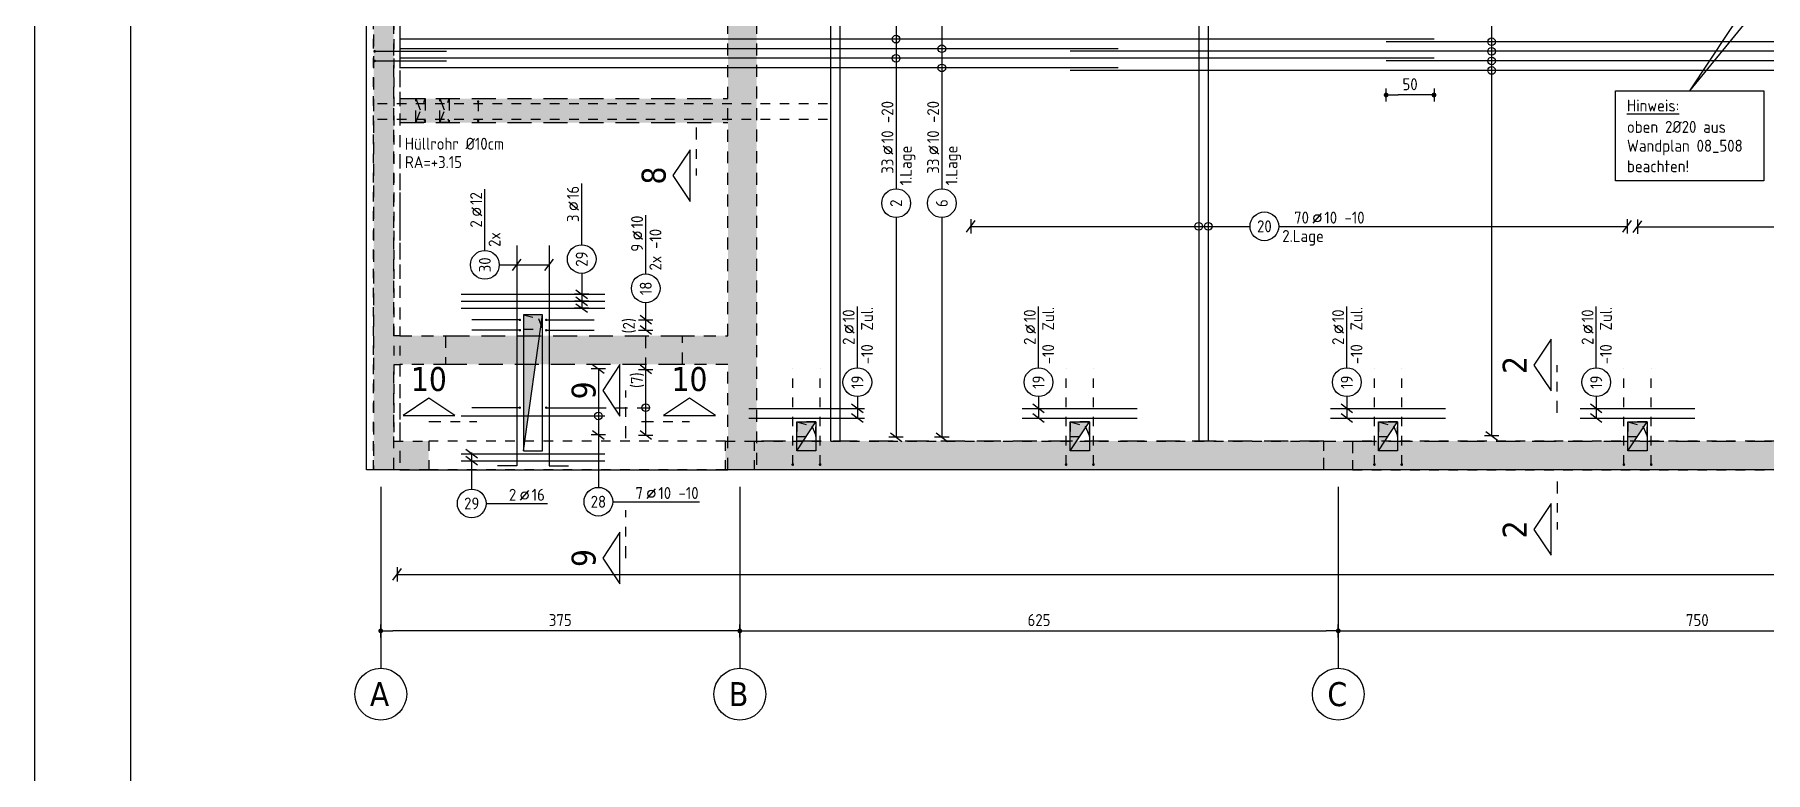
# Model space of a CAD drawing. Extents: x -4 to 88.1, y -7.1 to 49.1.
# Drawn here: x 5.99 to 24.06, y 13.75 to 21.46 of the extents above; entities that cross this region are included whole.
import ezdxf
from ezdxf.enums import TextEntityAlignment as Align

# ---------------------------------------------------------------- set-up
doc = ezdxf.new("R2010")
doc.units = 0
doc.header["$LTSCALE"] = 0.5
for name, pattern in [('AUSGEZOGEN', [1000.01, 1000, 0.01]), ('DASHED', [0.75, 0.5, -0.25]), ('DOT', [0.175, 0.05, -0.125]), ('HIDDEN', [0.375, 0.25, -0.125]), ('HIDDEN2', [0.187, 0.125, -0.062]), ('STRICHPUNKT2', [0.55, 0.25, -0.125, 0.05, -0.125]), ('VERDECKT', [0.375, 0.25, -0.125])]:
    doc.linetypes.add(name, pattern=pattern)
for name, color, linetype in [('ACHSEN', 7, 'Continuous'), ('BETON', 7, 'Continuous'), ('Brüstung EG', 7, 'Continuous'), ('DD', 7, 'Continuous'), ('EG', 7, 'Continuous'), ('grau_dunkel', 7, 'Continuous'), ('grau_mittel', 7, 'Continuous'), ('HILFE', 7, 'Continuous'), ('MASSE', 7, 'Continuous'), ('RAHMEN', 7, 'Continuous'), ('RND', 7, 'Continuous'), ('SCHNITTE', 7, 'Continuous'), ('SCHRAFF', 7, 'Continuous'), ('SFP_Achsen', 7, 'Continuous'), ('TEXT', 7, 'Continuous'), ('VERDECKT', 7, 'Continuous'), ('WD', 7, 'Continuous')]:
    doc.layers.add(name, color=color, linetype=linetype)
doc.layers.add('NOPLOT', color=7, linetype='Continuous', plot=False)
doc.styles.add('helv', font='tahoma.ttf')
doc.styles.add('txt', font='isocp.shx')
doc.dimstyles.new('DOT_I', dxfattribs={"dimscale": 0.5, "dimtxt": 0.25, "dimasz": 0.25, "dimexe": 0.1, "dimexo": 0.3, "dimgap": 0.1, "dimtad": 1, "dimdec": 3, "dimzin": 3, "dimtxsty": 'txt', "dimblk": 'DOT', "dimblk1": 'DOT', "dimblk2": 'DOT', "dimsah": 1, "dimcen": 0.1, "dimse1": 1, "dimse2": 1, "dimazin": 0, "dimtfac": 1, "dimtdec": 4, "dimtix": 1, "dimtmove": 2, "dimatfit": 3, "dimfxl": 0, "dimtvp": 1, "dimtolj": 1, "dimtzin": 0, "dimarcsym": 0})

# ---------------------------------------------------------------- blocks, each defined once
blk = doc.blocks.new('DOT')
at = {"layer": 'MASSE', "color": 7, "linetype": 'Continuous'}
for p, q in [((0, 0), (-1, 0)), ((0, 0.54), (0, -0.54))]:
    blk.add_line(p, q, dxfattribs=at)
at = {"layer": 'MASSE', "color": 7, "linetype": 'Continuous', "const_width": 0.2}
blk.add_lwpolyline([(-0.1, 0, 1), (0.1, 0, 1)], format="xyb", close=True, dxfattribs=at)
blk = doc.blocks.new('*D16')
at = {"layer": 'Defpoints', "color": 0, "linetype": 'AUSGEZOGEN', "transparency": 16777216}
for p in [(9.604, 15.232), (9.604, 15.232), (13.354, 15.232)]:
    blk.add_point(p, dxfattribs=at)
at = {"layer": 'MASSE', "color": 0, "linetype": 'AUSGEZOGEN', "lineweight": -2, "transparency": 16777216}
blk.add_line((13.229, 15.232), (9.729, 15.232), dxfattribs=at)
at = {"layer": 'MASSE', "color": 0, "linetype": 'AUSGEZOGEN', "lineweight": -2, "transparency": 16777216, "xscale": 0.125, "yscale": 0.125, "zscale": 0.125, "rotation": 180}
blk.add_blockref('DOT', (9.604, 15.232), dxfattribs=at)
at = {"layer": 'MASSE', "color": 0, "linetype": 'AUSGEZOGEN', "lineweight": -2, "transparency": 16777216, "xscale": 0.125, "yscale": 0.125, "zscale": 0.125}
blk.add_blockref('DOT', (13.354, 15.232), dxfattribs=at)
at = {"layer": 'MASSE', "color": 0, "linetype": 'AUSGEZOGEN', "transparency": 16777216, "insert": (11.479, 15.345), "char_height": 0.125, "attachment_point": 5, "style": 'txt'}
blk.add_mtext('\\A1;375', dxfattribs=at)
blk = doc.blocks.new('*D17')
at = {"layer": 'Defpoints', "color": 0, "linetype": 'AUSGEZOGEN', "transparency": 16777216}
for p in [(13.354, 15.232), (19.604, 15.232), (19.604, 15.232)]:
    blk.add_point(p, dxfattribs=at)
at = {"layer": 'MASSE', "color": 0, "linetype": 'AUSGEZOGEN', "lineweight": -2, "transparency": 16777216}
blk.add_line((13.479, 15.232), (19.479, 15.232), dxfattribs=at)
at = {"layer": 'MASSE', "color": 0, "linetype": 'AUSGEZOGEN', "lineweight": -2, "transparency": 16777216, "xscale": 0.125, "yscale": 0.125, "zscale": 0.125, "rotation": 180}
blk.add_blockref('DOT', (13.354, 15.232), dxfattribs=at)
at = {"layer": 'MASSE', "color": 0, "linetype": 'AUSGEZOGEN', "lineweight": -2, "transparency": 16777216, "xscale": 0.125, "yscale": 0.125, "zscale": 0.125}
blk.add_blockref('DOT', (19.604, 15.232), dxfattribs=at)
at = {"layer": 'MASSE', "color": 0, "linetype": 'AUSGEZOGEN', "transparency": 16777216, "insert": (16.479, 15.345), "char_height": 0.125, "attachment_point": 5, "style": 'txt'}
blk.add_mtext('\\A1;625', dxfattribs=at)
blk = doc.blocks.new('*D18')
at = {"layer": 'Defpoints', "color": 0, "linetype": 'AUSGEZOGEN', "transparency": 16777216}
for p in [(19.604, 15.232), (27.104, 15.232), (27.104, 15.232)]:
    blk.add_point(p, dxfattribs=at)
at = {"layer": 'MASSE', "color": 0, "linetype": 'AUSGEZOGEN', "lineweight": -2, "transparency": 16777216}
blk.add_line((19.729, 15.232), (26.979, 15.232), dxfattribs=at)
at = {"layer": 'MASSE', "color": 0, "linetype": 'AUSGEZOGEN', "lineweight": -2, "transparency": 16777216, "xscale": 0.125, "yscale": 0.125, "zscale": 0.125, "rotation": 180}
blk.add_blockref('DOT', (19.604, 15.232), dxfattribs=at)
at = {"layer": 'MASSE', "color": 0, "linetype": 'AUSGEZOGEN', "lineweight": -2, "transparency": 16777216, "xscale": 0.125, "yscale": 0.125, "zscale": 0.125}
blk.add_blockref('DOT', (27.104, 15.232), dxfattribs=at)
at = {"layer": 'MASSE', "color": 0, "linetype": 'AUSGEZOGEN', "transparency": 16777216, "insert": (23.354, 15.345), "char_height": 0.125, "attachment_point": 5, "style": 'txt'}
blk.add_mtext('\\A1;750', dxfattribs=at)
blk = doc.blocks.new('lei_gre')
at = {"layer": 'RND', "color": 7, "linetype": 'Continuous'}
for p, q in [((-0.09, -0.12), (0.09, 0.12)), ((0, 0.15), (0, -0.15))]:
    blk.add_line(p, q, dxfattribs=at)
blk = doc.blocks.new('RND_LEI')
at = {"layer": 'RND', "color": 7, "linetype": 'Continuous'}
blk.add_line((1.022, 0.066), (1.19, 0.27), dxfattribs=at)
for centre, radius in [((0, 0), 0.3), ((1.106, 0.168), 0.075)]:
    blk.add_circle(centre, radius, dxfattribs=at)
at = {"layer": 'RND', "color": 7, "linetype": 'Continuous', "style": 'txt'}
blk.add_attdef('POSL', text='', height=0.25, dxfattribs=at).set_placement((0, 0), align=Align.MIDDLE)
blk.add_attdef('ANZ', text='', height=0.25, dxfattribs=at).set_placement((0.931, 0.057), align=Align.RIGHT)
for tag, p in [('DUM', (1.253, 0.057)), ('ABSTD', (1.674, 0.057)), ('POSTXT', (0.374, -0.327))]:
    blk.add_attdef(tag, p, '', height=0.25, dxfattribs=at)
blk = doc.blocks.new('*D28')
at = {"layer": 'Defpoints', "color": 0, "linetype": 'AUSGEZOGEN', "transparency": 16777216}
for p in [(20.104, 20.826), (20.104, 20.826), (20.604, 20.826)]:
    blk.add_point(p, dxfattribs=at)
at = {"layer": 'MASSE', "color": 0, "linetype": 'AUSGEZOGEN', "lineweight": -2, "transparency": 16777216}
blk.add_line((20.479, 20.826), (20.229, 20.826), dxfattribs=at)
at = {"layer": 'MASSE', "color": 0, "linetype": 'AUSGEZOGEN', "lineweight": -2, "transparency": 16777216, "xscale": 0.125, "yscale": 0.125, "zscale": 0.125, "rotation": 180}
blk.add_blockref('DOT', (20.104, 20.826), dxfattribs=at)
at = {"layer": 'MASSE', "color": 0, "linetype": 'AUSGEZOGEN', "lineweight": -2, "transparency": 16777216, "xscale": 0.125, "yscale": 0.125, "zscale": 0.125}
blk.add_blockref('DOT', (20.604, 20.826), dxfattribs=at)
at = {"layer": 'MASSE', "color": 0, "linetype": 'AUSGEZOGEN', "transparency": 16777216, "insert": (20.354, 20.938), "char_height": 0.125, "attachment_point": 5, "style": 'txt'}
blk.add_mtext('\\A1;50', dxfattribs=at)
blk = doc.blocks.new('SCHN-1')
at = {"layer": 'SCHNITTE', "color": 5, "linetype": 'Continuous'}
blk.add_lwpolyline([(0.54, 0.125), (0, 0.485), (-0.54, 0.125)], close=True, dxfattribs=at)
at = {"layer": 'SCHNITTE', "color": 6, "linetype": 'Continuous', "style": 'helv'}
blk.add_attdef('SCHN-1', text='', height=0.5, dxfattribs=at).set_placement((0, 0.635), align=Align.CENTER)
blk = doc.blocks.new('DINA0')
at = {"layer": 'RAHMEN'}
blk.add_line((0, 84.1), (0, 0), dxfattribs=at)
at = {"layer": 'RAHMEN', "color": 5}
blk.add_line((2, 83.6), (2, 0.5), dxfattribs=at)

msp = doc.modelspace()

# ---------------------------------------------------------------- hatches: boundary and pattern name
at = {"layer": 'grau_dunkel', "transparency": 33554687}
for points in [[(11.2944, 18.5327), (11.0944, 18.5327), (11.0944, 17.1127)], [(13.9494, 17.4127), (13.9494, 17.1127), (14.1494, 17.4127)], [(16.8044, 17.4127), (16.8044, 17.1127), (17.0044, 17.4127)], [(20.0244, 17.4127), (20.0244, 17.1127), (20.2244, 17.4127)], [(22.6294, 17.4127), (22.6294, 17.1127), (22.8294, 17.4127)]]:
    msp.add_hatch(color=21, dxfattribs=at).paths.add_polyline_path(points)
at = {"layer": 'grau_mittel'}
h = msp.add_hatch(color=61, dxfattribs=at)
h.paths.add_polyline_path([(13.2294, 18.0127), (13.2294, 16.9127), (13.5294, 16.9127), (13.5294, 22.0397), (13.2294, 22.0397), (13.2294, 18.3127), (12.7544, 18.3127), (12.7544, 18.0127)])
h.paths.add_polyline_path([(9.8044, 18.3127), (9.7394, 18.3127), (9.7394, 24.0077), (9.0744, 24.0077), (9.0744, 23.7077), (9.4544, 23.7077), (9.5294, 23.7077), (9.5294, 16.9127), (9.7394, 16.9127), (9.7394, 18.0127), (9.8044, 18.0127), (10.2794, 18.0127), (10.2794, 18.3127)])
h = msp.add_hatch(color=61, dxfattribs=at)
h.paths.add_polyline_path([(13.2294, 20.5377), (13.2294, 20.7877), (9.8044, 20.7877), (9.8044, 20.5377)])
h.paths.add_polyline_path([(12.7544, 18.0127), (12.7544, 18.3127), (10.2794, 18.3127), (10.2794, 18.0127)])
h = msp.add_hatch(color=61, dxfattribs=at)
h.paths.add_polyline_path([(13.5294, 17.2127), (13.5294, 16.9127), (19.4544, 16.9127), (19.4544, 17.2127)])
h.paths.add_polyline_path([(26.9544, 16.9127), (26.9544, 17.2127), (19.7544, 17.2127), (19.7544, 16.9127)])
h.paths.add_polyline_path([(27.2544, 17.2127), (27.2544, 16.9127), (34.4544, 16.9127), (34.4544, 17.2127)])
h.paths.add_polyline_path([(34.7544, 17.2127), (34.7544, 16.9127), (41.9544, 16.9127), (41.9544, 17.2127)])
h.paths.add_polyline_path([(42.2544, 17.2127), (42.2544, 16.9127), (47.9544, 16.9127), (47.9544, 17.2127)])
h = msp.add_hatch(color=61, dxfattribs=at)
h.paths.add_polyline_path([(19.7544, 16.9127), (19.7544, 17.2127), (19.4544, 17.2127), (19.4544, 16.9127)])
h.paths.add_polyline_path([(27.2544, 16.9127), (27.2544, 17.2127), (26.9544, 17.2127), (26.9544, 16.9127)])
h.paths.add_polyline_path([(34.7544, 16.9127), (34.7544, 17.2127), (34.4544, 17.2127), (34.4544, 16.9127)])
h.paths.add_polyline_path([(42.2544, 16.9127), (42.2544, 17.2127), (41.9544, 17.2127), (41.9544, 16.9127)])
at = {"layer": 'SCHRAFF', "linetype": 'AUSGEZOGEN'}
h = msp.add_hatch(dxfattribs=at)
h.set_pattern_fill('DOTS', scale=0.8, double=1)
h.set_pattern_definition([(0, (-69.080496, 378.069226), (0.025, 0.05), [0, -0.05])])
h.paths.add_polyline_path([(42.2544, 17.2127), (41.9544, 17.2127), (41.9544, 16.9127), (42.2544, 16.9127)])
h.paths.add_polyline_path([(34.7544, 17.2127), (34.4544, 17.2127), (34.4544, 16.9127), (34.7544, 16.9127)])
h.paths.add_polyline_path([(27.2544, 17.2127), (26.9544, 17.2127), (26.9544, 16.9127), (27.2544, 16.9127)])
h.paths.add_polyline_path([(19.7544, 17.2127), (19.4544, 17.2127), (19.4544, 16.9127), (19.7544, 16.9127)])
h.paths.add_polyline_path([(13.5044, 17.2127), (13.2044, 17.2127), (13.2044, 16.9127), (13.5044, 16.9127)])
h.paths.add_polyline_path([(9.7394, 24.0077), (9.0744, 24.0077), (9.0744, 23.7077), (9.5294, 23.7077), (9.5294, 16.9127), (10.1044, 16.9127), (10.1044, 17.2127), (9.7394, 17.2127)])

# ---------------------------------------------------------------- linework, layer by layer
at = {"layer": 'ACHSEN', "color": 140, "linetype": 'AUSGEZOGEN'}
for p, q in [((9.6044, 16.7354), (9.6044, 14.8416)), ((13.3544, 16.7354), (13.3544, 14.8416)), ((19.6044, 16.7354), (19.6044, 14.8416))]:
    msp.add_line(p, q, dxfattribs=at)
at = {"layer": 'BETON', "color": 6, "linetype": 'AUSGEZOGEN', "lineweight": -2}
for p, q in [((9.4544, 16.9127), (9.4544, 23.7077)), ((9.4544, 16.9127), (9.4544, 23.7077)), ((9.8044, 16.9127), (9.4544, 16.9127)), ((9.5294, 16.9127), (9.4544, 16.9127)), ((9.8044, 16.9127), (9.7394, 16.9127)), ((13.5294, 16.9127), (13.2294, 16.9127)), ((19.7544, 16.9127), (19.4544, 16.9127))]:
    msp.add_line(p, q, dxfattribs=at)
at = {"layer": 'BETON', "color": 6, "linetype": 'AUSGEZOGEN'}
for p, q in [((9.8044, 16.9127), (13.2294, 16.9127)), ((19.4544, 16.9127), (13.5294, 16.9127)), ((26.9544, 16.9127), (19.7544, 16.9127))]:
    msp.add_line(p, q, dxfattribs=at)
at = {"layer": 'Brüstung EG', "color": 102, "linetype": 'DOT'}
for p, q in [((13.2044, 17.2127), (10.1044, 17.2127)), ((13.5044, 17.2127), (19.4544, 17.2127)), ((26.9544, 17.2127), (19.7544, 17.2127)), ((13.2044, 16.9127), (10.1044, 16.9127)), ((19.4544, 16.9127), (13.5044, 16.9127)), ((19.7544, 16.9127), (26.9544, 16.9127))]:
    msp.add_line(p, q, dxfattribs=at)
at = {"layer": 'DD', "color": 7, "linetype": 'HIDDEN2'}
for p, q in [((11.0944, 18.5327), (11.2512, 18.4926)), ((11.2512, 18.4926), (11.2944, 18.3827)), ((13.9494, 17.4127), (14.1062, 17.3726)), ((14.1062, 17.3726), (14.1494, 17.2627)), ((16.8044, 17.4127), (16.9612, 17.3726)), ((16.9612, 17.3726), (17.0044, 17.2627)), ((20.0244, 17.4127), (20.1812, 17.3726)), ((20.1812, 17.3726), (20.2244, 17.2627)), ((22.6294, 17.4127), (22.7862, 17.3726)), ((22.7862, 17.3726), (22.8294, 17.2627))]:
    msp.add_line(p, q, dxfattribs=at)
at = {"layer": 'DD', "color": 7, "linetype": 'AUSGEZOGEN'}
for p, q in [((11.0944, 17.1127), (11.2944, 18.5327)), ((13.9494, 17.1127), (14.1494, 17.4127)), ((16.8044, 17.1127), (17.0044, 17.4127)), ((20.0244, 17.1127), (20.2244, 17.4127)), ((22.6294, 17.1127), (22.8294, 17.4127))]:
    msp.add_line(p, q, dxfattribs=at)
for points in [[(11.2944, 18.5327), (11.0944, 18.5327), (11.0944, 17.1127), (11.2944, 17.1127)], [(13.9494, 17.4127), (14.1494, 17.4127), (14.1494, 17.1127), (13.9494, 17.1127)], [(16.8044, 17.4127), (17.0044, 17.4127), (17.0044, 17.1127), (16.8044, 17.1127)], [(20.0244, 17.4127), (20.2244, 17.4127), (20.2244, 17.1127), (20.0244, 17.1127)], [(22.6294, 17.4127), (22.8294, 17.4127), (22.8294, 17.1127), (22.6294, 17.1127)]]:
    msp.add_lwpolyline(points, close=True, dxfattribs=at)
at = {"layer": 'DD', "color": 7, "linetype": 'HIDDEN2'}
for points in [[(11.2944, 18.5327), (11.0944, 18.5327), (11.0944, 18.3827), (11.2944, 18.3827)], [(14.1494, 17.4127), (13.9494, 17.4127), (13.9494, 17.2627), (14.1494, 17.2627)], [(17.0044, 17.4127), (16.8044, 17.4127), (16.8044, 17.2627), (17.0044, 17.2627)], [(20.2244, 17.4127), (20.0244, 17.4127), (20.0244, 17.2627), (20.2244, 17.2627)], [(22.8294, 17.4127), (22.6294, 17.4127), (22.6294, 17.2627), (22.8294, 17.2627)]]:
    msp.add_lwpolyline(points, close=True, dxfattribs=at)
at = {"layer": 'EG', "color": 0, "linetype": 'DOT', "lineweight": -2}
for points in [[(9.7394, 24.0077), (9.7394, 17.2127), (10.1044, 17.2127), (10.1044, 16.9127), (9.5294, 16.9127), (9.5294, 23.7077), (9.0744, 23.7077), (9.0744, 24.0077), (9.7394, 24.0077)], [(9.7394, 24.0077), (9.8044, 24.0077), (9.8044, 17.2127)], [(9.5294, 16.9127), (9.4544, 16.9127), (9.4544, 23.7077)]]:
    msp.add_lwpolyline(points, dxfattribs=at)
for points in [[(13.2044, 17.2127), (13.5044, 17.2127), (13.5044, 16.9127), (13.2044, 16.9127)], [(19.4544, 17.2127), (19.7544, 17.2127), (19.7544, 16.9127), (19.4544, 16.9127)]]:
    msp.add_lwpolyline(points, close=True, dxfattribs=at)
at = {"layer": 'HILFE', "color": 102, "linetype": 'AUSGEZOGEN'}
msp.add_lwpolyline([(22.4984, 20.8697), (24.0493, 20.8697), (24.0493, 19.9289), (22.4984, 19.9289)], close=True, dxfattribs=at)
at = {"layer": 'RND', "color": 7, "linetype": 'AUSGEZOGEN'}
for p, q in [((14.9862, 23.6269), (14.9862, 19.8463)), ((15.4638, 23.6261), (15.4638, 19.8468)), ((21.2056, 21.7074), (21.2056, 17.2675)), ((11.7026, 19.2631), (11.7026, 19.9031)), ((10.6911, 19.2029), (10.6911, 19.8429)), ((12.3715, 18.9575), (12.3715, 19.5728)), ((14.9862, 19.5463), (14.9862, 17.254)), ((15.4638, 19.5468), (15.4638, 17.2544)), ((15.7663, 19.4549), (18.6826, 19.4549)), ((18.9826, 19.4549), (22.6221, 19.4549)), ((22.729, 19.4513), (24.2827, 19.4513)), ((12.3715, 18.4781), (12.3715, 18.6575)), ((12.3715, 18.3706), (12.3715, 18.4781)), ((14.5814, 17.9779), (14.5814, 18.6179)), ((16.4734, 17.9779), (16.4734, 18.6179)), ((19.6934, 17.9779), (19.6934, 18.6179)), ((22.2984, 17.9779), (22.2984, 18.6179)), ((11.877, 17.9675), (11.877, 17.2789)), ((12.3715, 17.2755), (12.3715, 17.9596)), ((11.877, 17.2789), (11.877, 16.73)), ((10.7039, 16.5617), (11.3439, 16.5617)), ((12.027, 16.58), (12.9333, 16.58)), ((9.7761, 15.8221), (29.5207, 15.8221))]:
    msp.add_line(p, q, dxfattribs=at)
at = {"layer": 'RND', "color": 102, "linetype": 'AUSGEZOGEN'}
for p, q in [((10.8411, 19.0529), (11.3642, 19.0529)), ((11.7026, 18.9631), (11.7026, 18.6022)), ((14.5814, 17.6779), (14.5814, 17.452)), ((16.4734, 17.6779), (16.4734, 17.452)), ((19.6934, 17.6779), (19.6934, 17.452)), ((22.2984, 17.6779), (22.2984, 17.452)), ((10.5539, 16.7117), (10.5539, 17.0934))]:
    msp.add_line(p, q, dxfattribs=at)
at = {"layer": 'RND', "color": 7, "linetype": 'VERDECKT'}
msp.add_line((12.3715, 17.9596), (12.3715, 18.3706), dxfattribs=at)
at = {"layer": 'RND', "color": 102, "linetype": 'VERDECKT'}
msp.add_line((11.832, 17.562), (12.4215, 17.562), dxfattribs=at)
at = {"layer": 'RND', "color": 1, "linetype": 'AUSGEZOGEN'}
for points in [[(14.3, 29.9127), (14.3, 17.2127)], [(14.4, 29.9127), (14.4, 17.2127)], [(18.1466, 22.9127), (18.1466, 17.2127)], [(18.2466, 22.9127), (18.2466, 17.2127)], [(20.6044, 21.409), (9.8044, 21.409)], [(30.9044, 21.3818), (20.1044, 21.3818)], [(9.5394, 21.2818), (10.2894, 21.2818)], [(9.5394, 21.1818), (10.2894, 21.1818)], [(17.3044, 21.309), (9.8044, 21.309)], [(20.6044, 21.209), (9.8044, 21.209)], [(27.6044, 21.2818), (16.8044, 21.2818)], [(30.9044, 21.1818), (20.1044, 21.1818)], [(17.3044, 21.109), (9.8044, 21.109)], [(27.6044, 21.0818), (16.8044, 21.0818)], [(11.0246, 19.2561), (11.0246, 16.9561), (10.8246, 16.9561)], [(11.3642, 19.2561), (11.3642, 16.9561), (11.5642, 16.9561)], [(10.4444, 18.7464), (11.9444, 18.7464)], [(10.4444, 18.6743), (11.9444, 18.6743)], [(10.4444, 18.6022), (11.9444, 18.6022)], [(11.0569, 18.4781), (10.5569, 18.4781)], [(11.332, 18.4781), (11.832, 18.4781)], [(11.0569, 18.3706), (10.5569, 18.3706)], [(11.332, 18.3706), (11.832, 18.3706)], [(11.0569, 17.562), (10.5569, 17.562)], [(11.332, 17.562), (11.832, 17.562)], [(13.4494, 17.552), (14.6494, 17.552)], [(16.3044, 17.552), (17.5044, 17.552)], [(19.5244, 17.552), (20.7244, 17.552)], [(22.1294, 17.552), (23.3294, 17.552)], [(10.4444, 17.4759), (11.9444, 17.4759)], [(13.4494, 17.452), (14.6494, 17.452)], [(16.3044, 17.452), (17.5044, 17.452)], [(19.5244, 17.452), (20.7244, 17.452)], [(22.1294, 17.452), (23.3294, 17.452)], [(10.4444, 17.0793), (11.9444, 17.0793)], [(10.4444, 17.0072), (11.9444, 17.0072)]]:
    msp.add_lwpolyline(points, dxfattribs=at)
at = {"layer": 'RND', "color": 102, "linetype": 'AUSGEZOGEN'}
for points in [[(23.8829, 21.7877), (23.2739, 20.8697)], [(24.0257, 21.7877), (23.2739, 20.8697)]]:
    msp.add_lwpolyline(points, dxfattribs=at)
at = {"layer": 'RND', "color": 7, "linetype": 'AUSGEZOGEN'}
for points, const_width in [([(9.5394, 21.2888, -1), (9.5394, 21.2748, -1)], 0.014), ([(9.5394, 21.1888, -1), (9.5394, 21.1748, -1)], 0.014), ([(10.6147, 20.7578, 1), (10.6272, 20.7578, 1)], 0.0125), ([(10.6147, 20.554, 1), (10.6272, 20.554, 1)], 0.0125), ([(11.0507, 18.4781, 1), (11.0632, 18.4781, 1)], 0.0125), ([(11.3257, 18.4781, 1), (11.3382, 18.4781, 1)], 0.0125), ([(11.0507, 18.3706, 1), (11.0632, 18.3706, 1)], 0.0125), ([(11.3257, 18.3706, 1), (11.3382, 18.3706, 1)], 0.0125), ([(11.0507, 17.562, 1), (11.0632, 17.562, 1)], 0.0125), ([(11.3257, 17.562, 1), (11.3382, 17.562, 1)], 0.0125), ([(13.8997, 16.9677, -1), (13.9137, 16.9677, -1)], 0.014), ([(14.1992, 16.9677, 1), (14.1852, 16.9677, 1)], 0.014), ([(16.7547, 16.9677, -1), (16.7687, 16.9677, -1)], 0.014), ([(17.0542, 16.9677, 1), (17.0402, 16.9677, 1)], 0.014), ([(19.9747, 16.9677, -1), (19.9887, 16.9677, -1)], 0.014), ([(20.2742, 16.9677, 1), (20.2602, 16.9677, 1)], 0.014), ([(22.5797, 16.9677, -1), (22.5937, 16.9677, -1)], 0.014), ([(22.8792, 16.9677, 1), (22.8652, 16.9677, 1)], 0.014)]:
    msp.add_lwpolyline(points, format="xyb", close=True, dxfattribs=dict(at, const_width=const_width))
at = {"layer": 'RND', "color": 1, "linetype": 'HIDDEN2'}
for points in [[(9.5711, 20.7355), (14.3211, 20.7355)], [(10.621, 20.7578), (10.621, 20.554)], [(9.5711, 20.5721), (14.3211, 20.5721)], [(13.9067, 16.9677), (13.9067, 17.9677)], [(14.1922, 16.9677), (14.1922, 17.9677)], [(16.7617, 16.9677), (16.7617, 17.9677)], [(17.0472, 16.9677), (17.0472, 17.9677)], [(19.9817, 16.9677), (19.9817, 17.9677)], [(20.2672, 16.9677), (20.2672, 17.9677)], [(22.5867, 16.9677), (22.5867, 17.9677)], [(22.8722, 16.9677), (22.8722, 17.9677)]]:
    msp.add_lwpolyline(points, dxfattribs=at)
at = {"layer": 'RND', "color": 7, "linetype": 'AUSGEZOGEN'}
for centre in [(14.9862, 21.409), (15.4638, 21.309), (21.2056, 21.3818), (14.9862, 21.209), (21.2056, 21.2818), (21.2056, 21.1818), (15.4638, 21.109), (21.2056, 21.0818), (18.1466, 19.4549), (18.2466, 19.4549), (12.3715, 17.562), (11.877, 17.4759)]:
    msp.add_circle(centre, 0.04, dxfattribs=at)
at = {"layer": 'SCHNITTE', "color": 5, "linetype": 'STRICHPUNKT2'}
for p, q in [((12.8964, 20.4852), (12.8964, 19.9852)), ((21.8889, 17.5074), (21.8889, 18.0074)), ((12.1647, 17.2426), (12.1647, 17.7426)), ((10.1066, 17.4184), (10.6066, 17.4184)), ((12.3285, 17.4184), (12.8285, 17.4184)), ((21.8889, 16.7913), (21.8889, 16.2913)), ((12.1647, 15.9926), (12.1647, 16.4926))]:
    msp.add_line(p, q, dxfattribs=at)
at = {"layer": 'SFP_Achsen', "color": 7, "linetype": 'AUSGEZOGEN'}
for centre in [(9.6044, 14.5711), (13.3544, 14.5711), (19.6044, 14.5711)]:
    msp.add_circle(centre, 0.2705, dxfattribs=at)
at = {"layer": 'VERDECKT', "color": 7, "linetype": 'VERDECKT', "lineweight": -2}
for p, q in [((9.7394, 18.3127), (9.7394, 24.0077)), ((9.8044, 24.0077), (9.8044, 18.3127)), ((9.8044, 24.0077), (9.8044, 18.3127)), ((9.5294, 23.7077), (9.5294, 16.9127)), ((13.2294, 18.3127), (13.2294, 22.0397)), ((13.5294, 22.0397), (13.5294, 16.9127)), ((9.8044, 18.3127), (9.7394, 18.3127)), ((9.8044, 18.3127), (10.2794, 18.3127)), ((10.2794, 18.3127), (10.2794, 18.0127)), ((12.7544, 18.0127), (12.7544, 18.3127)), ((12.7544, 18.3127), (13.2294, 18.3127)), ((9.7394, 16.9127), (9.7394, 18.0127)), ((9.7394, 18.0127), (9.8044, 18.0127)), ((10.2794, 18.0127), (9.8044, 18.0127)), ((9.8044, 18.0127), (9.8044, 16.9127)), ((9.8044, 18.0127), (9.8044, 16.9127)), ((13.2294, 18.0127), (12.7544, 18.0127)), ((13.2294, 16.9127), (13.2294, 18.0127)), ((19.4544, 17.2127), (19.7544, 17.2127)), ((19.4544, 16.9127), (19.4544, 17.2127)), ((19.7544, 17.2127), (19.7544, 16.9127))]:
    msp.add_line(p, q, dxfattribs=at)
at = {"layer": 'VERDECKT', "color": 7, "linetype": 'DASHED'}
for p, q in [((9.8044, 20.7877), (13.2294, 20.7877)), ((9.8044, 20.5377), (13.2294, 20.5377)), ((10.2794, 18.3127), (12.7544, 18.3127)), ((12.7544, 18.0127), (10.2794, 18.0127)), ((19.4544, 17.2127), (13.5294, 17.2127)), ((19.7544, 17.2127), (26.9544, 17.2127))]:
    msp.add_line(p, q, dxfattribs=at)
at = {"layer": 'WD', "color": 102, "linetype": 'HIDDEN'}
for p, q in [((9.9694, 20.5377), (10.0694, 20.7877)), ((9.9694, 20.7877), (10.0694, 20.5377)), ((10.2194, 20.5377), (10.3194, 20.7877)), ((10.2194, 20.7877), (10.3194, 20.5377))]:
    msp.add_line(p, q, dxfattribs=at)
for points in [[(9.9694, 20.7877), (10.0694, 20.7877), (10.0694, 20.5377), (9.9694, 20.5377)], [(10.2194, 20.7877), (10.3194, 20.7877), (10.3194, 20.5377), (10.2194, 20.5377)]]:
    msp.add_lwpolyline(points, close=True, dxfattribs=at)

# ---------------------------------------------------------------- block references
at = {"layer": 'RAHMEN', "color": 7, "xscale": 0.5, "yscale": 0.5, "zscale": 0.5}
msp.add_blockref('DINA0', (5.9889, 0), dxfattribs=at)
at = {"layer": 'RND', "color": 7, "linetype": 'AUSGEZOGEN', "xscale": 0.5, "yscale": 0.5, "zscale": 0.5, "rotation": 90}
for p, values in [((14.9862, 19.6963), {'POSL': '2', 'DUM': '10', 'ANZ': '33', 'ABSTD': '-20', 'POSTXT': '1.Lage'}), ((15.4638, 19.6968), {'POSL': '6', 'DUM': '10', 'ANZ': '33', 'ABSTD': '-20', 'POSTXT': '1.Lage'}), ((10.6911, 19.0529), {'POSL': '30', 'DUM': '12', 'ANZ': '2', 'POSTXT': '2x'}), ((11.7026, 19.1131), {'POSL': '29', 'DUM': '16', 'ANZ': '3'}), ((12.3715, 18.8075), {'POSL': '18', 'DUM': '10', 'ANZ': '9', 'POSTXT': '2x -10'}), ((14.5814, 17.8279), {'POSL': '19', 'DUM': '10', 'ANZ': '2', 'POSTXT': '-10  Zul.'}), ((16.4734, 17.8279), {'POSL': '19', 'DUM': '10', 'ANZ': '2', 'POSTXT': '-10  Zul.'}), ((19.6934, 17.8279), {'POSL': '19', 'DUM': '10', 'ANZ': '2', 'POSTXT': '-10  Zul.'}), ((22.2984, 17.8279), {'POSL': '19', 'DUM': '10', 'ANZ': '2', 'POSTXT': '-10  Zul.'})]:
    msp.add_blockref('RND_LEI', p, dxfattribs=at).add_auto_attribs(values)
at = {"layer": 'RND', "color": 7, "linetype": 'AUSGEZOGEN', "xscale": 0.5, "yscale": 0.5, "zscale": 0.5}
for p in [(15.7663, 19.4549), (22.6221, 19.4549), (22.729, 19.4513), (9.7761, 15.8221)]:
    msp.add_blockref('lei_gre', p, dxfattribs=at)
for p, values in [((18.8326, 19.4549), {'POSL': '20', 'DUM': '10', 'ANZ': '70', 'ABSTD': '-10', 'POSTXT': '2.Lage'}), ((10.5539, 16.5617), {'POSL': '29', 'DUM': '16', 'ANZ': '2'}), ((11.877, 16.58), {'POSL': '28', 'DUM': '10', 'ANZ': '7', 'ABSTD': '-10'})]:
    msp.add_blockref('RND_LEI', p, dxfattribs=at).add_auto_attribs(values)
at = {"layer": 'RND', "color": 102, "linetype": 'AUSGEZOGEN', "xscale": 0.5, "yscale": 0.5, "zscale": 0.5}
for p in [(11.0246, 19.0529), (11.3642, 19.0529)]:
    msp.add_blockref('lei_gre', p, dxfattribs=at)
for p, rotation in [((11.7026, 18.7464), 270), ((11.7026, 18.6743), 270), ((11.7026, 18.6022), 270), ((10.5539, 17.0793), 90), ((10.5539, 17.0072), 90)]:
    msp.add_blockref('lei_gre', p, dxfattribs=dict(at, rotation=rotation))
at = {"layer": 'RND', "color": 7, "linetype": 'AUSGEZOGEN', "xscale": 0.5, "yscale": 0.5, "zscale": 0.5}
for p, rotation in [((12.3715, 18.4781), 90), ((12.3715, 18.3706), 90), ((11.877, 17.9675), 270), ((12.3715, 17.9596), 90), ((14.5814, 17.552), 90), ((16.4734, 17.552), 90), ((19.6934, 17.552), 90), ((22.2984, 17.552), 90), ((14.5814, 17.452), 90), ((16.4734, 17.452), 90), ((19.6934, 17.452), 90), ((22.2984, 17.452), 90), ((11.877, 17.2789), 270), ((12.3715, 17.2755), 90), ((14.9862, 17.254), 270), ((15.4638, 17.2544), 270), ((21.2056, 17.2675), 270)]:
    msp.add_blockref('lei_gre', p, dxfattribs=dict(at, rotation=rotation))
at = {"layer": 'SCHNITTE', "color": 5, "linetype": 'STRICHPUNKT2', "xscale": 0.5, "yscale": 0.5, "zscale": 0.5, "rotation": 90}
for p, values in [((12.8964, 19.9852), {'SCHN-1': '8'}), ((21.8889, 18.0074), {'SCHN-1': '2'}), ((12.1647, 17.7426), {'SCHN-1': '9'}), ((21.8889, 16.2913), {'SCHN-1': '2'}), ((12.1647, 15.9926), {'SCHN-1': '9'})]:
    msp.add_blockref('SCHN-1', p, dxfattribs=at).add_auto_attribs(values)
at = {"layer": 'SCHNITTE', "color": 5, "linetype": 'STRICHPUNKT2', "xscale": 0.5, "yscale": 0.5, "zscale": 0.5}
for p in [(10.1066, 17.4184), (12.8285, 17.4184)]:
    msp.add_blockref('SCHN-1', p, dxfattribs=at).add_auto_attribs({'SCHN-1': '10'})

# ---------------------------------------------------------------- texts
at = {"layer": 'NOPLOT', "color": 191, "linetype": 'Continuous', "style": 'txt'}
for s, p in [('Hüllrohr %%C10cm', (9.8545, 20.2549)), ('RA=+3.15', (9.8561, 20.0628))]:
    msp.add_text(s, height=0.125, dxfattribs=at).set_placement(p)
at = {"layer": 'RND', "color": 7, "linetype": 'AUSGEZOGEN', "style": 'txt'}
for s, p in [('(2)', (12.1941, 18.4173)), ('(7)', (12.279, 17.8487))]:
    msp.add_text(s, height=0.125, rotation=90, dxfattribs=at).set_placement(p, align=Align.MIDDLE)
at = {"layer": 'SFP_Achsen', "color": 6, "linetype": 'AUSGEZOGEN', "style": 'helv'}
for s, p in [('A', (9.4904, 14.4467)), ('B', (13.2404, 14.4467)), ('C', (19.4904, 14.4467))]:
    msp.add_text(s, height=0.25, dxfattribs=at).set_placement(p)
at = {"layer": 'TEXT', "color": 7, "linetype": 'DOT', "style": 'txt'}
for s, p in [('%%UHinweis:', (22.6191, 20.6537)), ('oben 2%%C20 aus ', (22.6191, 20.4305)), ('Wandplan 08_508', (22.6191, 20.2338)), ('beachten!', (22.6191, 20.0198))]:
    msp.add_text(s, height=0.125, dxfattribs=at).set_placement(p)

# ---------------------------------------------------------------- dimensions: what is measured, and where the dimension line sits
at = {"layer": 'MASSE', "color": 7, "linetype": 'AUSGEZOGEN'}
for base, p1, p2, picture, middle in [((20.1044, 20.8257), (20.6044, 20.8257), (20.1044, 20.8257), '*D28', (20.3544, 20.9382)), ((9.6044, 15.2321), (13.3544, 15.2321), (9.6044, 15.2321), '*D16', (11.4794, 15.3446)), ((19.6044, 15.2321), (13.3544, 15.2321), (19.6044, 15.2321), '*D17', (16.4794, 15.3446)), ((27.1044, 15.2321), (19.6044, 15.2321), (27.1044, 15.2321), '*D18', (23.3544, 15.3446))]:
    dim = msp.add_linear_dim(base=base, p1=p1, p2=p2, dimstyle='DOT_I', override={"dimdec": 0, "dimlfac": 100}, dxfattribs=at)
    dim.commit()
    dim.dimension.update_dxf_attribs({"geometry": picture, "text_midpoint": middle})

doc.saveas('drawing.dxf')
